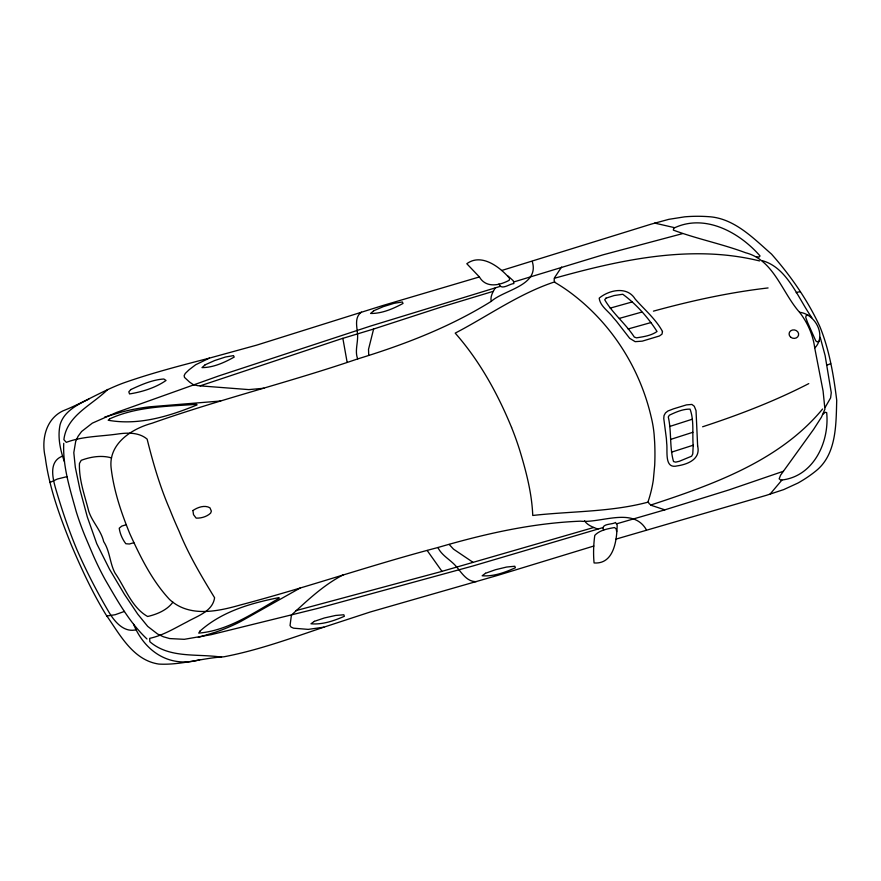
<?xml version="1.0" encoding="UTF-8"?>
<svg xmlns="http://www.w3.org/2000/svg" width="881" height="881" viewBox="0 0 881 881"><rect width="100%" height="100%" fill="white"/><g stroke="black" fill="none" stroke-linecap="round" stroke-linejoin="round"><path stroke-width="1.32" d="M616.656 531.518L616.149 528.853L614.453 527.554C607.637 528.787 599.73 530.109 594.785 535.362C593.53 544.381 593.199 553.929 594.08 562.948C614.057 564.413 616.876 540.119 617.152 525.021L615.489 522.499C612.339 524.801 600.357 523.303 603.628 530.164M63.74 443.308C62.683 466.589 70.062 489.252 76.162 511.432A343.524 303.593 11.8 0 0 85.644 537.542L92.824 554.424A343.524 303.593 11.8 0 0 105.18 579.665C117.36 600.49 129.221 622.261 146.962 638.967M493.316 291.314L440.445 307.304L373.61 329.031L368.522 349.328L368.721 355.252M823.206 414.026L825.288 412.231L826.686 412.66C829.638 442.031 813.449 477.095 780.819 480.112L779.156 478.835L780.599 475.167L813.67 429.278L821.455 417.165L824.924 409.169L823.085 390.988L814.738 348.039C826.863 335.782 815.454 314.043 799.53 312.27C782.009 292.525 773.749 259.873 745.579 252.737C721.935 243.894 696.86 238.916 673.348 230.106L673.679 228.223C704.69 213.125 739.5 232.32 760.017 255.931L759.257 257.01L756.305 256.734M495.298 287.834C492.953 291.908 490.023 296.49 491.224 301.379C449.773 327.192 404.214 344.658 357.708 358.908L356.882 359.184C289.122 382.321 219.446 399.368 151.95 423.265C131.754 428.772 108.715 443.528 111.061 467.348C113.66 490.31 121.138 512.478 129.848 533.776C140.431 557.001 151.995 580.612 169.537 599.443C189.162 617.658 217.508 611.524 240.59 604.917C306.566 587.539 371.088 565.073 437.086 547.74L437.923 547.508C484.44 533.952 531.816 523.105 580.414 521.178C601.194 523.369 633.186 506.553 646.412 529.855M825.057 407.551L830.596 397.915L831.268 392.706L825.123 355.583L820.211 337.313M172.896 602.186C167.148 610.137 156.917 614.354 147.623 616.491C131.588 607.483 125.135 587.561 114.971 572.98C109.751 563.058 110.004 551.33 103.694 541.639C101.018 530.274 92.351 522.147 88.772 511.387C84.851 495.673 78.805 479.859 79.455 463.461L81.206 460.334C90.6 456.787 101.733 454.97 111.535 457.922M769.972 494.23L781.876 480.134M822.568 409.026C779.696 460.983 712.894 484.616 650.773 505.033M561.571 267.064L554.523 277.713L554.105 280.345L554.986 282.438L557.728 284.089A161.443 142.678 11.8 0 1 575.227 296.335C613.308 326.399 640.124 369.502 651.103 416.669A143.041 126.424 11.8 0 1 654.154 434.829L654.649 442.064A312.171 275.885 11.8 0 1 654.693 465.289L653.328 479.936A161.443 142.678 11.8 0 1 649.033 498.734L648.152 501.476L649.044 503.558L651.356 505.375L664.836 509.846L728.741 489.99L783.429 471.258M361.452 312.16C353.788 317.501 357.356 327.82 357.62 335.573C357.873 343.282 354.702 351.541 357.708 358.908M107.713 389.457C92.197 405.029 66.659 415.358 63.895 439.674L66.295 442.339C82.44 436.304 99.982 436.48 116.865 434.135C127.062 432.626 138.735 432.042 147.127 439.112C153.041 462.943 160.012 486.907 169.912 509.636A516.266 456.259 11.8 0 0 179.03 531.078C188.49 554.545 201.529 576.405 214.601 597.759C212.618 611.524 197.399 615.929 187.003 621.909C174.912 628.076 163.106 635.476 149.671 638.351L149.825 641.698C169.637 658.812 197.564 653.449 221.571 657.16M830.651 363.501L829.34 364.216A11.233 9.922 11.8 0 1 826.929 364.976M300.201 588.012L240.689 621.512A193.357 170.881 11.8 0 1 215.768 632.106L198.324 637.426M491.224 301.379C504.24 289.673 539.811 285.62 532.234 261.426M343.271 574.83C323.734 584.852 307.414 600.368 291.413 615.136L290.036 625.543L291.104 627.107L293.604 628.197L308.207 629.386L323.878 627.173L370.141 612.031L497.435 575.458L593.849 546.022M808.769 383.609C774.795 401.141 738.917 414.885 702.62 426.778M49.975 482.458L57.408 479.022L67.11 476.61M479.396 276.942L466.809 263.727C481.411 252.891 499.769 266.91 509.581 278.33L509.262 280.235C499.582 285.521 485.993 288.384 479.396 276.942L382.64 305.575L256.624 345.154L209.436 358.115L195.648 364.756L189.107 369.756L185.252 373.467L184.14 375.636L184.503 377.409L189.514 382.035L193.402 384.722L197.829 385.68L248.849 389.611L263.926 388.246M62.595 456.105C46.924 461.875 53.653 481.918 57.155 493.624C62.837 512.61 69.28 531.386 76.922 549.689C86.074 570.679 96.58 591.085 108.165 610.841C113.814 620.742 123.428 633.164 136.434 629.684M88.838 399.126C77.418 404.588 63.906 411.493 60.117 424.576C57.408 437.097 60.249 449.949 64.456 461.798M124.452 611.425L115.136 614.729L106.788 616.028M200.086 385.878L341.068 338.877L373.61 329.031M133.802 542.718L129.364 544.006L125.84 543.731C122.459 539.381 119.959 533.666 119.232 528.204L121.754 526.111L126.159 524.746M323.878 627.173C290.95 638.251 258.122 650.31 223.906 656.785C202.101 658.074 180.671 665.309 158.844 664.076C132.756 660.199 119.684 634.133 105.962 614.718C92.45 592.638 81.548 569.071 71.438 545.273C59.974 516.828 49.171 487.744 45.239 457.162C41.209 439.872 45.68 419.092 62.992 410.854C84.069 402.529 103.286 390.206 124.628 382.574C152.413 372.85 180.957 365.483 209.436 358.115M693.182 445.213L671.487 452.173M692.202 419.246L669.582 426.503M692.873 432.285L670.87 439.333M514.306 281.799L603.022 254.829L682.379 233.674M104.619 417.12L122.118 411.934A193.357 170.881 11.8 0 1 149.374 406.835L220.657 401.009M554.545 281.92C518.986 293.67 488.184 315.927 455.202 333.128C479.572 360.758 497.633 393.532 511.575 427.494M593.772 527.488L440.17 571.868L295.708 610.687M808.163 315.101L806.027 315.772L805.752 317.347L807.437 322.149L815.729 340.793L817.128 341.861L819.286 341.244M615.995 539.117L766.47 495.287L783.771 489.572L797.933 483.052A136.379 120.521 11.8 0 0 816.478 470.476C836.653 453.803 836.025 424.19 836.719 400.249C833.635 375.207 829.351 349.823 819.759 326.355C807.591 300.047 790.675 275.786 771.514 254.102C753.277 238.189 734.214 218.114 708.522 216.671A136.379 120.521 11.8 0 0 684.691 216.836L668.833 219.336L651.147 224.148L501.73 270.478M500.397 286.314L370.857 325.959L218.906 375.879L116.567 412.429L92.329 423.144L81.614 431.492L78.079 436.293L75.678 441.48L73.806 452.636L75.337 467.404L80.017 489.88L87.34 517.037L96.767 543.72L109.596 569.368L124.419 594.279L137.755 614.156L147.711 626.391L157.578 634.012L163.337 636.754L169.692 638.571L184.272 639.32L211.099 634.683L317.799 608.386L472.943 565.976L603.011 527.576M664.836 509.846L617.174 523.655M554.325 278.286C620.411 259.818 691.541 244.092 759.576 260.941M610.214 308.119L632.239 301.93M619.42 318.371L641.753 312.094M628.098 328.976L651.059 322.534M648.207 502.104C610.621 512.169 571.196 511.134 532.752 515.473C531.882 493.437 526.276 471.963 519.944 450.962A356.695 315.233 11.8 0 0 511.575 427.494M653.438 311.147C691.034 300.839 729.325 292.404 768.078 287.944M199.69 659.759C169.879 668.183 144.88 651.775 133.582 624.288M800.157 291.831L798.615 291.974A11.233 9.922 11.8 0 0 796.182 292.679M476.114 581.669C466.302 581.713 461.259 571.956 455.466 565.602C449.85 559.435 441.513 555.239 437.923 547.508M674.483 227.65L654.649 223.091M762.616 260.754C787.493 267.868 797.966 298.119 811.853 317.645M597.924 529.118C593.078 527.19 587.539 525.417 584.566 520.825M472.756 562.133L453.517 549.149L449.2 544.469M507.974 275.995L513.26 280.753L513.876 283.594C509.493 283.66 501.344 290.917 498.921 283.99M427.164 550.471L441.987 571.362M799.53 312.27C807.602 322.633 813.064 334.967 814.738 348.039M342.852 338.304L347.147 362.355M662.479 331.487L661.994 334.152L659.451 335.969L642.249 341.156L635.179 341.663L629.673 338.315L616.612 321.466A188.193 166.322 11.8 0 0 613.363 317.744C608.782 311.334 600.214 306.412 599.19 298.152C608.892 290.047 627.085 285.807 635.102 298.967C644.374 309.572 655.849 319.109 662.479 331.487M697.631 445.984C700.891 459.067 687.797 464.353 677.28 465.873C663.933 469.287 667.842 450.984 666.664 443.055A188.193 166.322 11.8 0 0 666.366 438.441L663.767 418.453L664.043 415.513L665.485 412.925L667.908 410.998L673.525 408.839L686.497 404.875L691.882 404.434L694.272 406.24L696.034 410.634L697.631 445.984M693.193 445.731L692.774 453.946L691.64 456.193L679.306 461.292L675.727 462.129L673.547 461.578C669.395 447.339 671.674 431.602 668.283 416.955L669.384 415.182C675.837 412.165 682.819 408.96 690.054 409.136C694.272 420.512 692.18 433.683 693.193 445.731M192.917 510.54L193.512 514.636L196.133 518.116C201.198 518.347 206.947 516.673 210.647 513.094L211.363 511.123L209.964 507.83C204.711 504.692 197.531 507.346 192.917 510.54M200.042 631.038L198.721 633.12C228.465 630.576 253.86 612.647 279.156 598.243L279.013 597.593C250.689 603.221 222.133 611.37 200.042 631.038M605.985 298.163L604.718 299.749C612.57 313.372 625.675 323.69 634.298 337.06L636.489 337.841C643.504 336.729 651.147 335.705 657.028 331.498C648.24 317.656 636.126 304 622.768 294.265L614.189 295.531L605.985 298.163M130.806 389.567L128.813 391.814L129.529 393.928C141.973 391.968 155.684 387.739 166.035 380.46L163.844 379.006C152.259 379.766 141.235 384.733 130.806 389.567M109.684 418.86L108.165 420.237C138.603 425.721 169.042 416.339 197.058 404.897L196.672 404.324C167.379 406.449 136.918 406.383 109.684 418.86M205.086 364.833L202.002 367.608C213.378 367.608 224.413 362.554 234.203 357.069L233.487 355.605L225.437 357.025L214.656 360.538L205.086 364.833M373.731 310.751L370.593 313.46C381.991 313.647 393.124 308.779 403.024 303.449L402.342 301.974L394.248 303.273L383.4 306.61L373.731 310.751M485.508 573.267L482.171 575.778C493.613 576.637 505.088 572.441 515.385 567.738L514.801 566.241L506.597 567.045L495.496 569.721L485.508 573.267M314.374 621.336L310.971 623.792C322.424 624.827 333.976 620.819 344.372 616.282L343.821 614.773L335.595 615.456L324.428 617.955L314.374 621.336M790.675 337.17A4.801 4.24 11.8 0 0 798.538 335.232A4.801 4.24 11.8 0 0 792.382 330.023A4.801 4.24 11.8 0 0 790.675 337.17"/></g></svg>
